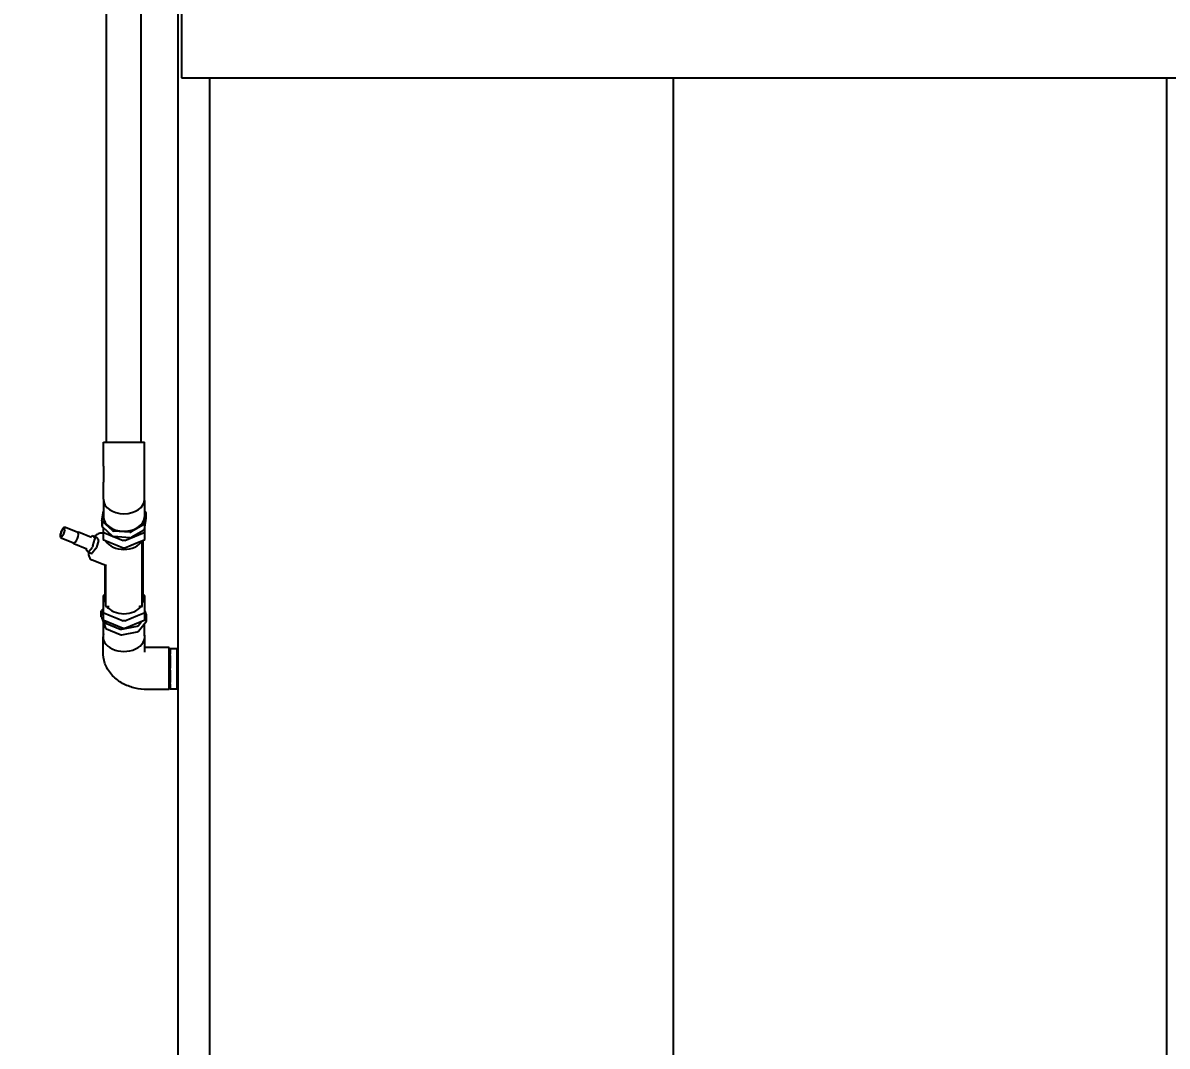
# Model space of a CAD drawing. Header units: millimetres. Extents: x 16950 to 32328, y 19251 to 29476.
# Drawn here: x 17244.4 to 17299.1, y 19538.2 to 19587.1 of the extents above; entities that cross this region are included whole.
import ezdxf

# ---------------------------------------------------------------- set-up
doc = ezdxf.new("R2010")
doc.units = ezdxf.units.MM
doc.header["$LTSCALE"] = 5
doc.layers.add('RECIRCULATION-CONTROL', color=3, linetype='Continuous')
doc.layers.add('UNIT', color=6, linetype='Continuous')
doc.styles.add('SUBMITTAL', font='romans.shx', dxfattribs={"width": 0.75})
doc.dimstyles.new('SUBMITTAL', dxfattribs={"dimtxt": 0.09375, "dimasz": 0.09375, "dimexe": 0.03125, "dimexo": 0.0625, "dimgap": 0.0625, "dimtad": 0, "dimdec": 4, "dimzin": 4, "dimdsep": 46, "dimlunit": 4, "dimtxsty": 'SUBMITTAL', "dimcen": 0.09375, "dimclre": 6, "dimadec": 0, "dimazin": 0, "dimtfac": 1, "dimtdec": 0, "dimtofl": 0, "dimtmove": 0, "dimatfit": 3, "dimfxl": 0, "dimfrac": 2, "dimtolj": 1, "dimtzin": 4, "dimarcsym": 0})

# ---------------------------------------------------------------- blocks, each defined once
blk = doc.blocks.new('*D7')
at = {"layer": 'UNIT', "color": 6, "lineweight": -2}
for p, q in [((17227.231, 19583.63), (17227.231, 19477.943)), ((17251.771, 19510.158), (17251.771, 19477.943))]:
    blk.add_line(p, q, dxfattribs=at)
at = {"layer": 'UNIT', "color": 3, "lineweight": -2}
for p, q in [((17227.231, 19480.543), (17222.681, 19480.543)), ((17247.221, 19480.543), (17231.781, 19480.543))]:
    blk.add_line(p, q, dxfattribs=at)
at = {"layer": 'UNIT', "color": 3}
for points in [[(17231.781, 19481.301), (17231.781, 19479.785), (17227.231, 19480.543)], [(17247.221, 19481.301), (17247.221, 19479.785), (17251.771, 19480.543)]]:
    blk.add_solid(points, dxfattribs=at)
at = {"layer": 'UNIT', "color": 3, "insert": (17207, 19480.543), "char_height": 4.55, "attachment_point": 5, "style": 'SUBMITTAL'}
blk.add_mtext('\\A1;2\'-0 1/2"', dxfattribs=at)

msp = doc.modelspace()

# ---------------------------------------------------------------- linework, layer by layer
at = {"layer": 'RECIRCULATION-CONTROL'}
for p, q in [((17246.1986, 19562.8176), (17246.1418, 19562.6088)), ((17246.1418, 19562.6088), (17246.1986, 19562.5392)), ((17246.3122, 19562.9568), (17246.1986, 19562.8176)), ((17246.1986, 19562.5392), (17246.3122, 19562.6784)), ((17246.3691, 19562.8872), (17246.3122, 19562.9568)), ((17246.3122, 19562.6784), (17246.3691, 19562.8872)), ((17246.9733, 19562.7526), (17246.3937, 19562.9893)), ((17247.6285, 19562.5064), (17247.0103, 19562.7588)), ((17247.601, 19562.5176), (17247.6479, 19562.5751)), ((17247.7032, 19562.5909), (17247.6479, 19562.5751)), ((17247.7032, 19562.5909), (17247.8737, 19562.5213)), ((17247.7918, 19562.4824), (17247.7032, 19562.5909)), ((17246.765, 19562.2423), (17246.1853, 19562.479)), ((17247.4053, 19561.9596), (17246.7871, 19562.2121)), ((17247.4966, 19561.8315), (17247.6737, 19562.0485)), ((17247.7032, 19562.1088), (17247.6737, 19562.0485)), ((17247.7032, 19562.1088), (17247.7918, 19562.4342)), ((17247.7918, 19562.4824), (17247.7918, 19562.4342)), ((17247.8442, 19561.9789), (17247.8737, 19562.0392)), ((17247.3584, 19561.9788), (17247.3785, 19561.928)), ((17247.3785, 19561.928), (17247.467, 19561.8195)), ((17247.4966, 19561.8315), (17247.467, 19561.8195)), ((17247.467, 19561.8195), (17247.6375, 19561.7499)), ((17247.6375, 19561.7499), (17247.667, 19561.7619)), ((17247.8442, 19561.9789), (17247.667, 19561.7619)), ((17251.3407, 19557.2429), (17250.2844, 19557.2429)), ((17251.3407, 19555.2429), (17251.3407, 19557.2429)), ((17251.3407, 19557.0729), (17251.3962, 19557.0729)), ((17251.3962, 19557.1956), (17251.3962, 19557.2062)), ((17251.3962, 19557.2062), (17251.7082, 19557.2062)), ((17251.3962, 19557.1956), (17251.3962, 19556.9297)), ((17251.7082, 19557.2062), (17251.7082, 19555.2796)), ((17251.3962, 19556.8627), (17251.3962, 19556.9297)), ((17251.3962, 19556.8627), (17251.3962, 19556.2586)), ((17251.3962, 19556.1668), (17251.3962, 19556.2586)), ((17251.3962, 19556.1668), (17251.3962, 19555.5783)), ((17251.3962, 19555.5155), (17251.3962, 19555.5783)), ((17251.3962, 19555.5155), (17251.3962, 19555.2873)), ((17251.3407, 19555.2429), (17250.2844, 19555.2429)), ((17251.3407, 19555.4129), (17251.3962, 19555.4129)), ((17251.3962, 19555.2796), (17251.3962, 19555.2873)), ((17251.3962, 19555.2796), (17251.7082, 19555.2796))]:
    msp.add_line(p, q, dxfattribs=at)
msp.add_ellipse((17246.8691, 19562.4975), major_axis=(0.1042, 0.2551), ratio=0.3535534, start_param=3.1415927, end_param=6.2831853, dxfattribs=at)
for points, knots in [([(17246.3937, 19562.9893), (17246.3834, 19562.9935), (17246.3722, 19562.995), (17246.3489, 19562.9934), (17246.3371, 19562.9896), (17246.3088, 19562.9755), (17246.2932, 19562.9629), (17246.261, 19562.93), (17246.2447, 19562.9089), (17246.2151, 19562.8626), (17246.2016, 19562.838), (17246.1777, 19562.7868), (17246.1673, 19562.7604), (17246.15, 19562.7077), (17246.1432, 19562.6815), (17246.134, 19562.6308), (17246.1316, 19562.6065), (17246.1325, 19562.5602), (17246.1359, 19562.5385), (17246.1489, 19562.5111), (17246.1536, 19562.5037), (17246.1666, 19562.4895), (17246.1754, 19562.483), (17246.1853, 19562.479)], [5.4261134, 5.4261134, 5.4261134, 5.4261134, 5.5971606, 5.5971606, 5.8067275, 5.8067275, 6.1423947, 6.1423947, 6.5140367, 6.5140367, 6.8590182, 6.8590182, 7.195944, 7.195944, 7.5335492, 7.5335492, 7.8809672, 7.8809672, 8.2554135, 8.2554135, 8.4021613, 8.4021613, 8.567706, 8.567706, 8.567706, 8.567706]), ([(17246.9557, 19562.7598), (17246.9558, 19562.7599), (17246.9559, 19562.7599), (17246.9644, 19562.7626), (17246.9733, 19562.7642), (17246.9918, 19562.7642), (17247.0014, 19562.7624), (17247.0103, 19562.7588)], [0.56947316, 0.56947316, 0.56947316, 0.56947316, 0.5715822, 0.5715822, 0.71432707, 0.71432707, 0.85707195, 0.85707195, 0.85707195, 0.85707195]), ([(17246.7871, 19562.2121), (17246.7782, 19562.2157), (17246.7701, 19562.2212), (17246.7569, 19562.2341), (17246.7517, 19562.2414), (17246.7475, 19562.2493), (17246.7474, 19562.2494), (17246.7473, 19562.2495)], [3.9986646, 3.9986646, 3.9986646, 3.9986646, 4.14140948, 4.14140948, 4.28415435, 4.28415435, 4.28626339, 4.28626339, 4.28626339, 4.28626339]), ([(17247.4854, 19561.812), (17247.4849, 19561.804), (17247.4845, 19561.7961), (17247.4821, 19561.7188), (17247.4867, 19561.6519), (17247.5263, 19561.5599), (17247.5378, 19561.5388), (17247.575, 19561.4886), (17247.6058, 19561.4599), (17247.6509, 19561.4362), (17247.6585, 19561.4326), (17247.6662, 19561.4295)], [7.75903695, 7.75903695, 7.75903695, 7.75903695, 7.80734887, 7.80734887, 8.23326363, 8.23326363, 8.35694093, 8.35694093, 8.53344057, 8.53344057, 8.56770601, 8.56770601, 8.56770601, 8.56770601])]:
    msp.add_open_spline(points, degree=3, knots=knots, dxfattribs=at)
at = {"layer": 'UNIT'}
for p, q in [((17251.7707, 19512.7577), (17251.7707, 19593.1124)), ((17251.9373, 19592.9339), (17251.9373, 19584.4836)), ((17251.9373, 19584.4836), (17393.3533, 19584.4836)), ((17253.2707, 19584.4836), (17253.2707, 19518.8224)), ((17275.4637, 19520.9759), (17275.4637, 19584.4836)), ((17299.0464, 19520.9759), (17299.0464, 19584.4836))]:
    msp.add_line(p, q, dxfattribs=at)

# ---------------------------------------------------------------- dimensions: what is measured, and where the dimension line sits
at = {"layer": 'UNIT', "color": 3}
dim = msp.add_linear_dim(base=(17251.7707, 19480.5429), p1=(17227.2315, 19586.2298), p2=(17251.7707, 19512.7577), angle=180, dimstyle='SUBMITTAL', override={"dimscale": 65, "dimtxt": 0.07, "dimasz": 0.07, "dimexe": 0.04, "dimexo": 0.04, "dimgap": 0.03125, "dimdec": 3, "dimzin": 3, "dimclrd": 3, "dimclrt": 3, "dimtdec": 3, "dimtix": 1}, dxfattribs=at)
dim.commit()
dim.dimension.update_dxf_attribs({"geometry": '*D7', "text_midpoint": (17207.0002, 19480.5429), "dimtype": 160})

# ---------------------------------------------------------------- next in the draw order: wipeouts: each hides what was drawn before it
msp.add_wipeout([(17248.1844, 19588.6552), (17248.1844, 19567.0617), (17248.1844, 19555.2429), (17250.2844, 19555.2429), (17250.1844, 19588.6552)]).dxf.layer = 'RECIRCULATION-CONTROL'

# ---------------------------------------------------------------- next in the draw order: linework, layer by layer
at = {"layer": 'RECIRCULATION-CONTROL'}
for p, q in [((17248.3544, 19567.0617), (17248.3544, 19588.6552)), ((17250.0144, 19567.0617), (17250.0144, 19588.6552)), ((17248.2, 19567.0617), (17250.1688, 19567.0617)), ((17248.2, 19565.9164), (17248.2, 19567.0617)), ((17250.1688, 19565.9164), (17250.1688, 19567.0617)), ((17248.2, 19565.9164), (17248.2, 19565.1508)), ((17250.1688, 19565.1508), (17250.1688, 19565.9164)), ((17248.2, 19564.341), (17248.2, 19565.1508)), ((17250.1688, 19564.341), (17250.1688, 19565.1508)), ((17248.2044, 19564.2754), (17248.2044, 19563.5044)), ((17250.1644, 19564.2754), (17250.1644, 19563.5044)), ((17248.1344, 19563.3115), (17248.2044, 19563.7738)), ((17250.2344, 19563.6974), (17250.1528, 19563.1586)), ((17250.1644, 19563.7885), (17250.215, 19563.7441)), ((17250.235, 19563.7042), (17250.235, 19563.439)), ((17248.1339, 19563.3047), (17248.1339, 19563.0396)), ((17248.6349, 19562.843), (17248.1538, 19563.2648)), ((17250.1198, 19563.1159), (17249.5234, 19562.7757)), ((17250.2344, 19563.4322), (17250.1528, 19562.8935)), ((17250.1844, 19562.7868), (17250.1844, 19563.1019)), ((17248.6349, 19562.5778), (17248.1538, 19562.9996)), ((17248.1844, 19562.9728), (17248.1844, 19562.7868)), ((17248.2185, 19562.7451), (17248.1844, 19562.7868)), ((17248.1844, 19562.7868), (17248.1844, 19562.4249)), ((17248.2185, 19562.7451), (17248.6423, 19562.572)), ((17248.6802, 19562.5566), (17249.1503, 19562.3647)), ((17249.4573, 19562.762), (17248.6954, 19562.8197)), ((17249.4573, 19562.4968), (17248.6954, 19562.5545)), ((17249.2185, 19562.3647), (17250.1503, 19562.7451)), ((17250.1198, 19562.8507), (17249.5234, 19562.5105)), ((17250.1844, 19562.7868), (17250.1503, 19562.7451)), ((17250.1844, 19562.4249), (17250.1844, 19562.7868)), ((17247.8737, 19562.5213), (17247.9623, 19562.4128)), ((17247.9623, 19562.3646), (17247.8737, 19562.0392)), ((17247.9623, 19562.3646), (17247.9623, 19562.4128)), ((17248.1844, 19562.4249), (17248.2185, 19562.3832)), ((17248.5308, 19562.2557), (17248.2185, 19562.3832)), ((17248.838, 19562.1303), (17248.5308, 19562.2557)), ((17249.1503, 19562.0028), (17248.838, 19562.1303)), ((17249.2185, 19562.3647), (17249.1503, 19562.3647)), ((17249.1503, 19562.0028), (17249.2185, 19562.0028)), ((17249.1844, 19561.9932), (17249.1503, 19562.0028)), ((17249.2185, 19562.0028), (17249.1844, 19561.9932)), ((17249.5308, 19562.1303), (17249.2185, 19562.0028)), ((17249.838, 19562.2557), (17249.5308, 19562.1303)), ((17250.1503, 19562.3832), (17249.838, 19562.2557)), ((17250.0594, 19559.2322), (17250.0594, 19562.3461)), ((17250.0988, 19559.481), (17250.0988, 19562.3621)), ((17250.1503, 19562.3832), (17250.1844, 19562.4249)), ((17248.3568, 19561.1476), (17247.6662, 19561.4295)), ((17248.27, 19561.183), (17248.27, 19560.8396)), ((17248.3094, 19561.1669), (17248.3094, 19559.2322)), ((17248.27, 19560.8396), (17248.27, 19559.481)), ((17248.1844, 19559.7059), (17248.2185, 19559.7477)), ((17248.1844, 19559.7059), (17248.1844, 19559.4509)), ((17248.1844, 19559.4509), (17248.1844, 19559.2001)), ((17248.27, 19559.7687), (17248.2185, 19559.7477)), ((17250.1503, 19559.7477), (17250.0988, 19559.7687)), ((17250.1503, 19559.7477), (17250.1844, 19559.7059)), ((17250.1844, 19559.4509), (17250.1844, 19559.7059)), ((17250.1844, 19559.2001), (17250.1844, 19559.4509)), ((17248.1016, 19558.7177), (17248.1016, 19558.9829)), ((17248.1047, 19558.9663), (17248.1844, 19558.7572)), ((17248.1844, 19559.1017), (17248.1136, 19559.0146)), ((17248.1844, 19559.2001), (17248.1844, 19558.9451)), ((17248.2185, 19558.9033), (17248.1844, 19558.9451)), ((17248.1844, 19558.9451), (17248.1844, 19558.5832)), ((17248.2185, 19558.9033), (17248.5308, 19558.7758)), ((17248.3488, 19559.2044), (17248.4461, 19559.2044)), ((17248.5308, 19558.7758), (17248.838, 19558.6504)), ((17249.5308, 19558.6504), (17249.838, 19558.7758)), ((17249.838, 19558.7758), (17250.1503, 19558.9033)), ((17250.02, 19559.2044), (17249.9228, 19559.2044)), ((17250.1844, 19558.9451), (17250.1503, 19558.9033)), ((17250.1844, 19558.9451), (17250.1844, 19559.2001)), ((17250.2642, 19558.8168), (17250.1844, 19559.0259)), ((17250.1844, 19558.5832), (17250.1844, 19558.9451)), ((17250.1844, 19558.6814), (17250.2553, 19558.7685)), ((17250.2673, 19558.535), (17250.2673, 19558.8002)), ((17248.1047, 19558.7012), (17248.3041, 19558.178)), ((17248.1844, 19558.5832), (17248.2185, 19558.5414)), ((17248.2044, 19557.8118), (17248.2044, 19558.4395)), ((17249.1503, 19558.161), (17248.2185, 19558.5414)), ((17248.2755, 19558.5181), (17248.3041, 19558.4432)), ((17248.3461, 19558.4046), (17249.0103, 19558.1343)), ((17248.838, 19558.6504), (17249.1503, 19558.5229)), ((17249.0787, 19558.1281), (17249.8185, 19558.2691)), ((17249.2185, 19558.5229), (17249.1503, 19558.5229)), ((17249.2185, 19558.5229), (17249.5308, 19558.6504)), ((17250.1503, 19558.5414), (17249.2185, 19558.161)), ((17249.8731, 19558.0336), (17250.2553, 19558.5033)), ((17249.8731, 19558.2988), (17250.0308, 19558.4926)), ((17250.1503, 19558.5414), (17250.1844, 19558.5832)), ((17250.1644, 19557.8118), (17250.1644, 19558.3916)), ((17248.1844, 19557.0207), (17248.1844, 19557.7676)), ((17248.3461, 19558.1394), (17249.0103, 19557.8692)), ((17249.0787, 19557.8629), (17249.8185, 19558.0039)), ((17249.1844, 19558.1514), (17249.1503, 19558.161)), ((17249.1503, 19558.161), (17249.2185, 19558.161)), ((17249.2185, 19558.161), (17249.1844, 19558.1514)), ((17250.1844, 19557.0207), (17250.1844, 19557.7676))]:
    msp.add_line(p, q, dxfattribs=at)
for centre, major_axis, start_param, end_param in [((17249.1844, 19564.341), (0.9844, 0), 3.1415927, 6.2831853), ((17250.145, 19563.7042), (0.09, 0), 6.1764899, 6.9618881), ((17248.2239, 19563.3047), (-0.09, 0), 6.1764899, 6.9618881), ((17249.1844, 19563.5044), (0.98, 0), 3.1415927, 6.2831853), ((17250.0633, 19563.1654), (0.09, 0), 5.3910918, 6.1764899), ((17250.145, 19563.439), (0.09, 0), 6.1764899, 6.2831853), ((17248.2239, 19563.0396), (-0.09, 0), 0, 0.6787028), ((17248.7049, 19562.8829), (-0.09, 0), 0.6787028, 1.4641009), ((17248.7049, 19562.6178), (-0.09, 0), 0.6787028, 1.4641009), ((17249.4669, 19562.8252), (-0.09, 0), 1.4641009, 2.2494991), ((17250.0633, 19562.9002), (0.09, 0), 5.3910918, 6.1764899), ((17249.1844, 19562.6007), (0.9375, 0), 3.5442199, 5.880558), ((17249.4669, 19562.5601), (-0.09, 0), 1.4641009, 2.2494991), ((17248.3094, 19559.481), (0, -0.0557), 4.712389, 6.2831853), ((17250.0594, 19559.481), (0, -0.0557), 0, 1.5707963), ((17248.1916, 19558.9829), (-0.09, 0), 5.7611014, 6.5464996), ((17248.1916, 19558.7177), (-0.09, 0), 0, 0.2633143), ((17248.3488, 19559.2322), (-0.0394, 0), 0, 1.5707963), ((17249.1844, 19559.5301), (0.9375, 0), 3.6552186, 5.7695593), ((17248.4461, 19559.1765), (0.0394, 0), 0.6309122, 1.5707963), ((17249.9228, 19559.1765), (0.0394, 0), 1.5707963, 2.5106805), ((17250.02, 19559.2322), (0.0394, 0), 4.712389, 6.2831853), ((17250.1773, 19558.8002), (0.09, 0), 5.7611014, 6.5464996), ((17248.391, 19558.4597), (-0.09, 0), 0.2633143, 1.0487124), ((17248.391, 19558.1946), (-0.09, 0), 0.2633143, 1.0487124), ((17249.7951, 19558.3305), (0.09, 0), 4.9757032, 5.7611014), ((17250.1773, 19558.535), (0.09, 0), 5.7611014, 6.2831853), ((17249.1844, 19557.7676), (1, 0), 2.9412578, 6.4835201), ((17249.0552, 19558.1895), (0.09, 0), 4.1903051, 4.9757032), ((17249.0552, 19557.9243), (0.09, 0), 4.1903051, 4.9757032), ((17249.7951, 19558.0654), (0.09, 0), 4.9757032, 5.7611014)]:
    msp.add_ellipse(centre, major_axis=major_axis, ratio=0.7071068, start_param=start_param, end_param=end_param, dxfattribs=at)
for points, knots in [([(17248.1844, 19562.7031), (17248.1547, 19562.715), (17248.123, 19562.721), (17248.0592, 19562.7225), (17248.0279, 19562.7169), (17247.9612, 19562.6961), (17247.929, 19562.6782), (17247.858, 19562.6289), (17247.8225, 19562.5945), (17247.7891, 19562.5558)], [5.42836889, 5.42836889, 5.42836889, 5.42836889, 5.55974028, 5.55974028, 5.71023887, 5.71023887, 5.92421725, 5.92421725, 6.23478242, 6.23478242, 6.23478242, 6.23478242]), ([(17250.2844, 19557.2429), (17250.2645, 19557.2429), (17250.2445, 19557.244), (17250.2112, 19557.2476), (17250.1974, 19557.2497), (17250.1844, 19557.2522)], [1.57079633, 1.57079633, 1.57079633, 1.57079633, 1.7230172, 1.7230172, 1.83684133, 1.83684133, 1.83684133, 1.83684133]), ([(17250.2844, 19555.2429), (17250.0952, 19555.2429), (17249.9059, 19555.2638), (17249.5352, 19555.3489), (17249.3537, 19555.4132), (17249.0081, 19555.5908), (17248.8436, 19555.7042), (17248.5504, 19555.9896), (17248.4216, 19556.1625), (17248.2526, 19556.5303), (17248.2025, 19556.7168), (17248.1858, 19556.9455), (17248.1844, 19556.9831), (17248.1844, 19557.0207)], [1.5707963, 1.5707963, 1.5707963, 1.5707963, 1.8849556, 1.8849556, 2.1991149, 2.1991149, 2.5132741, 2.5132741, 2.8274334, 2.8274334, 3.0900893, 3.0900893, 3.1415927, 3.1415927, 3.1415927, 3.1415927])]:
    msp.add_open_spline(points, degree=3, knots=knots, dxfattribs=at)

doc.saveas('drawing.dxf')
